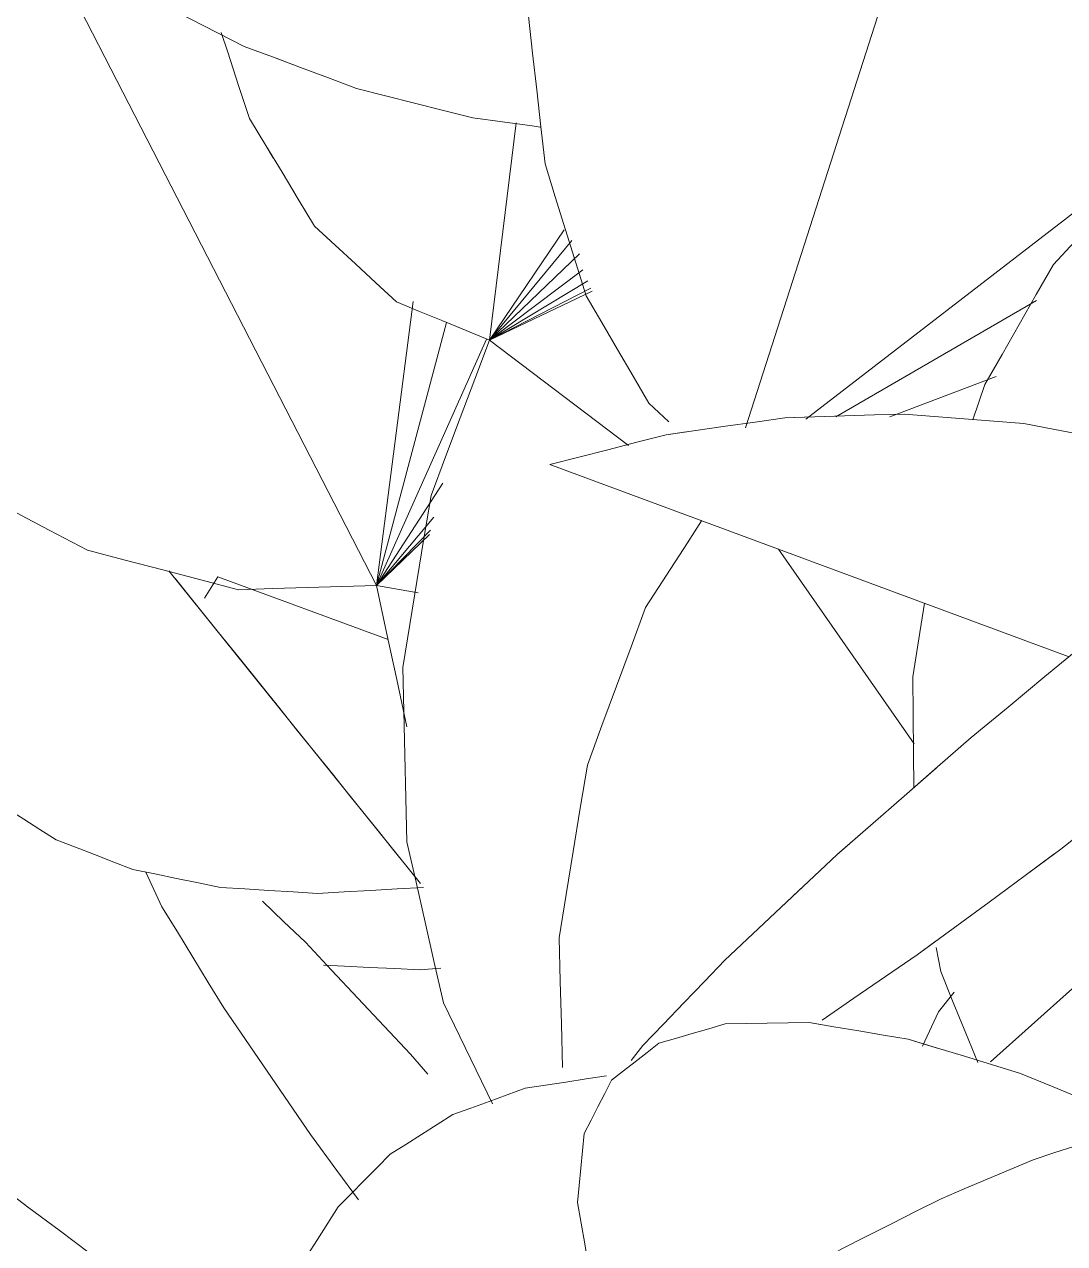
# Model space of a CAD drawing. Header units: metres. Extents: x -18.34 to -13.25, y -25.49 to -16.26.
# Drawn here: x -17.9641 to -17.9312, y -21.32939 to -21.29081 of the extents above; entities that cross this region are included whole.
import ezdxf

# ---------------------------------------------------------------- set-up
doc = ezdxf.new("R2010")
doc.units = ezdxf.units.M
doc.layers.add('Importações nas famílias', color=7, linetype='Continuous', lineweight=5)
doc.layers.add('Vegetação', color=7, linetype='Continuous', lineweight=5)

# ---------------------------------------------------------------- blocks, each defined once
blk = doc.blocks.new('Planta_pergolado_12200 - plantas pergolado_skp_Component_12-V2509-Pavimento 02 - Executivo')
at = {"layer": 'Importações nas famílias', "color": 9}
for p, q in [((0.198984, 0.117965), (0.198125, 0.118184)), ((0.1724, 0.114648), (0.17181, 0.114312))]:
    blk.add_line(p, q, dxfattribs=at)
at = {"layer": 'Importações nas famílias', "color": 9, "flags": 128}
for points in [[(0.192036, 0.119336), (0.191149, 0.119361), (0.190263, 0.119387)], [(0.195547, 0.118843), (0.194669, 0.118966), (0.193791, 0.119089), (0.192913, 0.119213), (0.192036, 0.119336)], [(0.198011, 0.118213), (0.197265, 0.118404), (0.196406, 0.118623), (0.195547, 0.118843)], [(0.200647, 0.117338), (0.199815, 0.117651), (0.198984, 0.117965)]]:
    blk.add_lwpolyline(points, dxfattribs=at)
blk = doc.blocks.new('Planta_pergolado_12200 - plantas pergolado_skp_Component_17-V2511-Pavimento 02 - Executivo')
at = {"layer": 'Importações nas famílias', "color": 9}
for p, q in [((0.185287, 0.127662), (0.185937, 0.127172)), ((0.18976, 0.12046), (0.190001, 0.119386))]:
    blk.add_line(p, q, dxfattribs=at)
at = {"layer": 'Importações nas famílias', "color": 9, "flags": 128}
for points in [[(0.186356, 0.147013), (0.186527, 0.145743), (0.186697, 0.144472), (0.186868, 0.143202)], [(0.186868, 0.143202), (0.186798, 0.141909), (0.186729, 0.140615), (0.18666, 0.139321), (0.186591, 0.138027)], [(0.186591, 0.138027), (0.186288, 0.13682), (0.185985, 0.135614), (0.185682, 0.134407), (0.185379, 0.1332)], [(0.185379, 0.1332), (0.184868, 0.132183), (0.184357, 0.131166)], [(0.185937, 0.127172), (0.186485, 0.126432), (0.187032, 0.125693), (0.18758, 0.124953), (0.188128, 0.124214)], [(0.188128, 0.124214), (0.188536, 0.123275), (0.188944, 0.122337), (0.189352, 0.121398), (0.18976, 0.12046)]]:
    blk.add_lwpolyline(points, dxfattribs=at)
blk = doc.blocks.new('Planta_pergolado_12200 - plantas pergolado_skp_Component_16-V2512-Pavimento 02 - Executivo')
for name in ['Planta_pergolado_12200 - plantas pergolado_skp_Component_17-V2511-Pavimento 02 - Executivo', 'Planta_pergolado_12200 - plantas pergolado_skp_Component_12-V2509-Pavimento 02 - Executivo']:
    blk.add_blockref(name, (0, 0))
blk = doc.blocks.new('Planta_pergolado_12200 - plantas pergolado_skp_Component_12-V2519-Pavimento 02 - Executivo')
at = {"layer": 'Importações nas famílias', "color": 9, "flags": 128}
for points in [[(0.192036, 0.119336), (0.191149, 0.119361), (0.190263, 0.119387), (0.19002, 0.119394)], [(0.195547, 0.118843), (0.194669, 0.118966), (0.193791, 0.119089), (0.192913, 0.119213), (0.192036, 0.119336)], [(0.198984, 0.117965), (0.198125, 0.118184), (0.197265, 0.118404), (0.196406, 0.118623), (0.195547, 0.118843)], [(0.20231, 0.116711), (0.201478, 0.117024), (0.200647, 0.117338), (0.199815, 0.117651), (0.198984, 0.117965)]]:
    blk.add_lwpolyline(points, dxfattribs=at)
blk = doc.blocks.new('Planta_pergolado_12200 - plantas pergolado_skp_Component_17-V2520-Pavimento 02 - Executivo')
at = {"layer": 'Importações nas famílias', "color": 9}
for p, q in [((0.177043, 0.13636), (0.181655, 0.131063)), ((0.177523, 0.100853), (0.183019, 0.127593)), ((0.185287, 0.127662), (0.185937, 0.127172)), ((0.173776, 0.11996), (0.181266, 0.127147)), ((0.174857, 0.122913), (0.180394, 0.126975)), ((0.178806, 0.126812), (0.175808, 0.125276))]:
    blk.add_line(p, q, dxfattribs=at)
at = {"layer": 'Importações nas famílias', "color": 9, "flags": 128}
for points in [[(0.186356, 0.147013), (0.186527, 0.145743), (0.186697, 0.144472), (0.186868, 0.143202)], [(0.186868, 0.143202), (0.186798, 0.141909), (0.186729, 0.140615), (0.18666, 0.139321), (0.186591, 0.138027)], [(0.186591, 0.138027), (0.186288, 0.13682), (0.185985, 0.135614), (0.185682, 0.134407), (0.185379, 0.1332)], [(0.185379, 0.1332), (0.184868, 0.132183), (0.184357, 0.131166), (0.184008, 0.130472)], [(0.185937, 0.127172), (0.186485, 0.126432), (0.187032, 0.125693), (0.18758, 0.124953), (0.188128, 0.124214)], [(0.188128, 0.124214), (0.188536, 0.123275), (0.188944, 0.122337), (0.189352, 0.121398), (0.18976, 0.12046)], [(0.18976, 0.12046), (0.190001, 0.119386), (0.190241, 0.118313), (0.190482, 0.117239), (0.190722, 0.116166)]]:
    blk.add_lwpolyline(points, dxfattribs=at)
blk = doc.blocks.new('Planta_pergolado_12200 - plantas pergolado_skp_Component_16-V2521-Pavimento 02 - Executivo')
for name in ['Planta_pergolado_12200 - plantas pergolado_skp_Component_17-V2520-Pavimento 02 - Executivo', 'Planta_pergolado_12200 - plantas pergolado_skp_Component_12-V2519-Pavimento 02 - Executivo']:
    blk.add_blockref(name, (0, 0))
blk = doc.blocks.new('Planta_pergolado_12200 - plantas pergolado_skp_Component_17-V2523-Pavimento 02 - Executivo')
at = {"layer": 'Importações nas famílias', "color": 9}
blk.add_line((0.189671, 0.146122), (0.190068, 0.14549), dxfattribs=at)
at = {"layer": 'Importações nas famílias', "color": 9, "flags": 128}
for points in [[(0.190068, 0.14549), (0.190465, 0.144332), (0.190861, 0.143175), (0.191257, 0.142017), (0.191654, 0.14086)], [(0.191654, 0.14086), (0.191824, 0.139582), (0.191994, 0.138304), (0.192165, 0.137026), (0.192335, 0.135749)], [(0.192335, 0.135749), (0.192264, 0.13446), (0.192194, 0.133171), (0.192123, 0.131881), (0.192052, 0.130592)], [(0.192052, 0.130592), (0.191747, 0.129402), (0.191442, 0.128212)], [(0.192262, 0.125414), (0.192977, 0.125206), (0.193692, 0.124997)], [(0.193692, 0.124997), (0.194355, 0.124505), (0.195017, 0.124014), (0.19568, 0.123523), (0.196342, 0.123031)], [(0.196342, 0.123031), (0.196906, 0.122291), (0.197471, 0.12155)], [(0.197775, 0.121151), (0.198035, 0.12081), (0.198599, 0.12007)], [(0.198599, 0.12007), (0.199027, 0.119131), (0.199455, 0.118192), (0.199709, 0.117633)]]:
    blk.add_lwpolyline(points, dxfattribs=at)
blk = doc.blocks.new('Planta_pergolado_12200 - plantas pergolado_skp_Component_16-V2524-Pavimento 02 - Executivo')
blk.add_blockref('Planta_pergolado_12200 - plantas pergolado_skp_Component_17-V2523-Pavimento 02 - Executivo', (0, 0))
blk = doc.blocks.new('Planta_pergolado_12200 - plantas pergolado_skp_Component_17-V2526-Pavimento 02 - Executivo')
at = {"layer": 'Importações nas famílias', "color": 9}
for p, q in [((0.186398, 0.128488), (0.190831, 0.125832)), ((0.190831, 0.125832), (0.187962, 0.12406)), ((0.188013, 0.123971), (0.190831, 0.125832)), ((0.188128, 0.12377), (0.190831, 0.125832)), ((0.190831, 0.125832), (0.188303, 0.123462)), ((0.190831, 0.125832), (0.188456, 0.122996)), ((0.188728, 0.122628), (0.190831, 0.125832)), ((0.188984, 0.122341), (0.190831, 0.125832)), ((0.19074, 0.119347), (0.190831, 0.125832))]:
    blk.add_line(p, q, dxfattribs=at)
at = {"layer": 'Importações nas famílias', "color": 9, "flags": 128}
for points in [[(0.188302, 0.148304), (0.18889, 0.147366), (0.189479, 0.146428), (0.190068, 0.14549)], [(0.190068, 0.14549), (0.190465, 0.144332), (0.190861, 0.143175), (0.191257, 0.142017), (0.191654, 0.14086)], [(0.191654, 0.14086), (0.191824, 0.139582), (0.191994, 0.138304), (0.192165, 0.137026), (0.192335, 0.135749)], [(0.192335, 0.135749), (0.192264, 0.13446), (0.192194, 0.133171), (0.192123, 0.131881), (0.192052, 0.130592)], [(0.192052, 0.130592), (0.191747, 0.129402), (0.191442, 0.128212), (0.191136, 0.127022), (0.190831, 0.125832)], [(0.190831, 0.125832), (0.191546, 0.125623), (0.192262, 0.125414), (0.192977, 0.125206), (0.193692, 0.124997)], [(0.193692, 0.124997), (0.194355, 0.124505), (0.195017, 0.124014), (0.19568, 0.123523), (0.196342, 0.123031)], [(0.196342, 0.123031), (0.196906, 0.122291), (0.197471, 0.12155), (0.198035, 0.12081), (0.198599, 0.12007)], [(0.198599, 0.12007), (0.199027, 0.119131), (0.199455, 0.118192), (0.199709, 0.117633)]]:
    blk.add_lwpolyline(points, dxfattribs=at)
blk = doc.blocks.new('Planta_pergolado_12200 - plantas pergolado_skp_Component_16-V2527-Pavimento 02 - Executivo')
blk.add_blockref('Planta_pergolado_12200 - plantas pergolado_skp_Component_17-V2526-Pavimento 02 - Executivo', (0, 0))
blk = doc.blocks.new('Planta_pergolado_12200 - plantas pergolado_skp_Component_12-V15-Pavimento 02 - Executivo')
at = {"layer": 'Importações nas famílias', "color": 9}
for p, q in [((0.194713, 0.07914), (0.194664, 0.079575)), ((0.194664, 0.076098), (0.194713, 0.076533))]:
    blk.add_line(p, q, dxfattribs=at)
at = {"layer": 'Importações nas famílias', "color": 9, "flags": 128}
for points in [[(0.194078, 0.081294), (0.193836, 0.081714), (0.193593, 0.082134), (0.193351, 0.082555), (0.193109, 0.082975)], [(0.194664, 0.079575), (0.194518, 0.080005), (0.194371, 0.080435), (0.194225, 0.080864), (0.194078, 0.081294)], [(0.194078, 0.074379), (0.194225, 0.074809), (0.194371, 0.075238), (0.194518, 0.075668), (0.194664, 0.076098)], [(0.193109, 0.072698), (0.193351, 0.073118), (0.193593, 0.073538), (0.193836, 0.073959), (0.194078, 0.074379)], [(0.192149, 0.071537), (0.192438, 0.071886), (0.192773, 0.072292), (0.193109, 0.072698)]]:
    blk.add_lwpolyline(points, dxfattribs=at)
blk = doc.blocks.new('Planta_pergolado_12200 - plantas pergolado_skp_Component_12-V2530-Pavimento 02 - Executivo')
at = {"layer": 'Importações nas famílias', "color": 9}
blk.add_line((0.188904, 0.089347), (0.189317, 0.089065), dxfattribs=at)
at = {"layer": 'Importações nas famílias', "color": 9, "flags": 128}
blk.add_lwpolyline([(0.189317, 0.089065), (0.189761, 0.088671), (0.190204, 0.088276), (0.190647, 0.087881), (0.19102, 0.087549)], dxfattribs=at)
blk = doc.blocks.new('Planta_pergolado_12200 - plantas pergolado_skp_Component_17-V2531-Pavimento 02 - Executivo')
at = {"layer": 'Importações nas famílias', "color": 9}
for p, q in [((0.190735, 0.090477), (0.190709, 0.091103)), ((0.193764, 0.090477), (0.193695, 0.089573)), ((0.193124, 0.08409), (0.193019, 0.083654))]:
    blk.add_line(p, q, dxfattribs=at)
at = {"layer": 'Importações nas famílias', "color": 9, "flags": 128}
for points in [[(0.193844, 0.092388), (0.193808, 0.091529), (0.193764, 0.090477)], [(0.190943, 0.087766), (0.190874, 0.08867), (0.190804, 0.089573), (0.190735, 0.090477)], [(0.193625, 0.08867), (0.193556, 0.087766), (0.193486, 0.086863)], [(0.193486, 0.086863), (0.193396, 0.08617), (0.193305, 0.085477), (0.193215, 0.084783), (0.193124, 0.08409)]]:
    blk.add_lwpolyline(points, dxfattribs=at)
blk = doc.blocks.new('Planta_pergolado_12200 - plantas pergolado_skp_Component_16-V2532-Pavimento 02 - Executivo')
for name in ['Planta_pergolado_12200 - plantas pergolado_skp_Component_17-V2531-Pavimento 02 - Executivo', 'Planta_pergolado_12200 - plantas pergolado_skp_Component_12-V2530-Pavimento 02 - Executivo', 'Planta_pergolado_12200 - plantas pergolado_skp_Component_12-V15-Pavimento 02 - Executivo']:
    blk.add_blockref(name, (0, 0))
blk = doc.blocks.new('Planta_pergolado_12200 - plantas pergolado_skp_Component_17-V94-Pavimento 02 - Executivo')
at = {"layer": 'Importações nas famílias', "color": 9}
for p, q in [((0.18377, 0.082106), (0.184429, 0.08135)), ((0.184429, 0.08135), (0.178759, 0.078445)), ((0.179249, 0.07755), (0.184429, 0.08135)), ((0.179554, 0.076672), (0.184429, 0.08135)), ((0.180671, 0.06307), (0.184429, 0.08135)), ((0.184429, 0.08135), (0.181693, 0.080454)), ((0.18236, 0.080945), (0.184429, 0.08135)), ((0.182618, 0.081135), (0.184429, 0.08135)), ((0.184429, 0.08135), (0.182699, 0.081194))]:
    blk.add_line(p, q, dxfattribs=at)
at = {"layer": 'Importações nas famílias', "color": 9, "flags": 128}
for points in [[(0.185961, 0.0844), (0.18545, 0.083383), (0.18494, 0.082366), (0.184429, 0.08135)], [(0.184429, 0.08135), (0.185079, 0.080859), (0.185729, 0.080369), (0.186379, 0.079879), (0.18703, 0.079389)], [(0.18703, 0.079389), (0.187578, 0.078649), (0.188125, 0.07791), (0.188673, 0.07717), (0.189221, 0.07643)], [(0.189221, 0.07643), (0.189629, 0.075492), (0.190037, 0.074554), (0.190445, 0.073615), (0.190853, 0.072677)]]:
    blk.add_lwpolyline(points, dxfattribs=at)
blk = doc.blocks.new('Planta_pergolado_12200 - plantas pergolado_skp_Component_16-V2536-Pavimento 02 - Executivo')
blk.add_blockref('Planta_pergolado_12200 - plantas pergolado_skp_Component_17-V94-Pavimento 02 - Executivo', (0, 0))
blk = doc.blocks.new('Planta_pergolado_12200 - plantas pergolado_skp_Component_12-V96-Pavimento 02 - Executivo')
at = {"layer": 'Importações nas famílias', "color": 9}
for p, q in [((0.188028, 0.07801), (0.188028, 0.087484)), ((0.188028, 0.087376), (0.188028, 0.086975)), ((0.188028, 0.079115), (0.188028, 0.078258))]:
    blk.add_line(p, q, dxfattribs=at)
at = {"layer": 'Importações nas famílias', "color": 9, "flags": 128}
for points in [[(0.190066, 0.086147), (0.189557, 0.086511), (0.189047, 0.086875), (0.188537, 0.087239), (0.188028, 0.087603)], [(0.188028, 0.086975), (0.188028, 0.086438), (0.188028, 0.085902), (0.188028, 0.085365), (0.188028, 0.084828)], [(0.191766, 0.084599), (0.191341, 0.084986), (0.190916, 0.085373), (0.190491, 0.08576), (0.190066, 0.086147)], [(0.188028, 0.084828), (0.188028, 0.084168), (0.188028, 0.083508), (0.188028, 0.082848), (0.188028, 0.082188)], [(0.193109, 0.082975), (0.192773, 0.083381), (0.192438, 0.083787), (0.192102, 0.084193), (0.191766, 0.084599)], [(0.194078, 0.081294), (0.193836, 0.081714), (0.193593, 0.082134), (0.193351, 0.082555), (0.193109, 0.082975)], [(0.188028, 0.082188), (0.188028, 0.08142), (0.188028, 0.080652), (0.188028, 0.079884), (0.188028, 0.079115)], [(0.194664, 0.079575), (0.194518, 0.080005), (0.194371, 0.080435), (0.194225, 0.080864), (0.194078, 0.081294)], [(0.19486, 0.077836), (0.194811, 0.078271), (0.194762, 0.078706), (0.194713, 0.07914), (0.194664, 0.079575)], [(0.194664, 0.076098), (0.194713, 0.076533), (0.194762, 0.076967), (0.194811, 0.077402), (0.19486, 0.077836)], [(0.194078, 0.074379), (0.194225, 0.074809), (0.194371, 0.075238), (0.194518, 0.075668), (0.194664, 0.076098)], [(0.193109, 0.072698), (0.193351, 0.073118), (0.193593, 0.073538), (0.193836, 0.073959), (0.194078, 0.074379)], [(0.192149, 0.071537), (0.192438, 0.071886), (0.192773, 0.072292), (0.193109, 0.072698)]]:
    blk.add_lwpolyline(points, dxfattribs=at)
blk = doc.blocks.new('Planta_pergolado_12200 - plantas pergolado_skp_Component_12-V2537-Pavimento 02 - Executivo')
at = {"layer": 'Importações nas famílias', "color": 9}
for p, q in [((0.188904, 0.089347), (0.189317, 0.089065)), ((0.187216, 0.078849), (0.185016, 0.082519)), ((0.18778, 0.079038), (0.187216, 0.078849))]:
    blk.add_line(p, q, dxfattribs=at)
at = {"layer": 'Importações nas famílias', "color": 9, "flags": 128}
blk.add_lwpolyline([(0.189317, 0.089065), (0.189761, 0.088671), (0.190204, 0.088276), (0.190647, 0.087881), (0.19102, 0.087549)], dxfattribs=at)
blk = doc.blocks.new('Planta_pergolado_12200 - plantas pergolado_skp_Component_17-V99-Pavimento 02 - Executivo')
at = {"layer": 'Importações nas famílias', "color": 9}
blk.add_line((0.190735, 0.090477), (0.190709, 0.091103), dxfattribs=at)
at = {"layer": 'Importações nas famílias', "color": 9, "flags": 128}
for points in [[(0.193844, 0.092388), (0.193808, 0.091529), (0.193764, 0.090477)], [(0.191013, 0.086863), (0.190943, 0.087766), (0.190874, 0.08867), (0.190804, 0.089573), (0.190735, 0.090477)], [(0.193764, 0.090477), (0.193695, 0.089573), (0.193625, 0.08867), (0.193556, 0.087766), (0.193486, 0.086863)], [(0.191194, 0.085477), (0.191103, 0.08617), (0.191013, 0.086863)], [(0.193486, 0.086863), (0.193396, 0.08617), (0.193305, 0.085477), (0.193215, 0.084783), (0.193124, 0.08409)], [(0.193124, 0.08409), (0.193019, 0.083654), (0.192913, 0.083219)]]:
    blk.add_lwpolyline(points, dxfattribs=at)
blk = doc.blocks.new('Planta_pergolado_12200 - plantas pergolado_skp_Component_16-V2538-Pavimento 02 - Executivo')
for name in ['Planta_pergolado_12200 - plantas pergolado_skp_Component_17-V99-Pavimento 02 - Executivo', 'Planta_pergolado_12200 - plantas pergolado_skp_Component_12-V2537-Pavimento 02 - Executivo', 'Planta_pergolado_12200 - plantas pergolado_skp_Component_12-V96-Pavimento 02 - Executivo']:
    blk.add_blockref(name, (0, 0))
blk = doc.blocks.new('Planta_pergolado_12200 - plantas pergolado_skp_-V2541-Pavimento 02 - Executivo')
for name in ['Planta_pergolado_12200 - plantas pergolado_skp_Component_16-V2538-Pavimento 02 - Executivo', 'Planta_pergolado_12200 - plantas pergolado_skp_Component_16-V2532-Pavimento 02 - Executivo', 'Planta_pergolado_12200 - plantas pergolado_skp_Component_16-V2536-Pavimento 02 - Executivo']:
    blk.add_blockref(name, (0, 0))
blk = doc.blocks.new('Planta_pergolado_12200 - plantas pergolado_skp_-V2542-Pavimento 02 - Executivo')
at = {"xscale": 1.254472261797389, "yscale": 1.254472261797389, "zscale": 1.254472261797389, "rotation": 44.99999999999149}
blk.add_blockref('Planta_pergolado_12200 - plantas pergolado_skp_-V2541-Pavimento 02 - Executivo', (0.101937, -0.102346), dxfattribs=at)
for name in ['Planta_pergolado_12200 - plantas pergolado_skp_Component_16-V2527-Pavimento 02 - Executivo', 'Planta_pergolado_12200 - plantas pergolado_skp_Component_16-V2512-Pavimento 02 - Executivo', 'Planta_pergolado_12200 - plantas pergolado_skp_Component_16-V2521-Pavimento 02 - Executivo', 'Planta_pergolado_12200 - plantas pergolado_skp_Component_16-V2524-Pavimento 02 - Executivo']:
    blk.add_blockref(name, (0, 0))
blk = doc.blocks.new('Planta_pergolado_12200 - plantas pergolado_skp_-V2576-Pavimento 02 - Executivo')
at = {"rotation": 89.9999999999999}
blk.add_blockref('Planta_pergolado_12200 - plantas pergolado_skp_-V2542-Pavimento 02 - Executivo', (0.274037, 0.01573), dxfattribs=at)
blk = doc.blocks.new('Planta_pergolado_12200 - plantas pergolado_skp_Component_12-V2710-Pavimento 02 - Executivo')
at = {"layer": 'Importações nas famílias', "color": 9}
blk.add_line((0.203254, 0.160362), (0.187382, 0.156372), dxfattribs=at)
at = {"layer": 'Importações nas famílias', "color": 9, "flags": 128}
for points in [[(0.189435, 0.163089), (0.18855, 0.163017), (0.187665, 0.162944), (0.18678, 0.162872), (0.185895, 0.1628)], [(0.19298, 0.162987), (0.192094, 0.163012), (0.191208, 0.163038), (0.190321, 0.163064), (0.189435, 0.163089)], [(0.196491, 0.162494), (0.195613, 0.162617), (0.194736, 0.16274), (0.193858, 0.162863), (0.19298, 0.162987)], [(0.199928, 0.161615), (0.199069, 0.161835), (0.19821, 0.162055), (0.19735, 0.162274), (0.196491, 0.162494)], [(0.203254, 0.160362), (0.202423, 0.160675), (0.201591, 0.160989), (0.20076, 0.161302), (0.199928, 0.161615)]]:
    blk.add_lwpolyline(points, dxfattribs=at)
blk = doc.blocks.new('Planta_pergolado_12200 - plantas pergolado_skp_Component_17-V2712-Pavimento 02 - Executivo')
at = {"layer": 'Importações nas famílias', "color": 9}
for p, q in [((0.190705, 0.164111), (0.190945, 0.163037)), ((0.190336, 0.14738), (0.190127, 0.146686))]:
    blk.add_line(p, q, dxfattribs=at)
at = {"layer": 'Importações nas famílias', "color": 9, "flags": 128}
for points in [[(0.186881, 0.170823), (0.187429, 0.170083), (0.187977, 0.169343), (0.188525, 0.168604), (0.189073, 0.167864)], [(0.189073, 0.167864), (0.189481, 0.166926), (0.189889, 0.165987), (0.190297, 0.165049), (0.190705, 0.164111)], [(0.191783, 0.157478), (0.191836, 0.156411), (0.191893, 0.155276)], [(0.191893, 0.155276), (0.191762, 0.154156), (0.19163, 0.153037), (0.191509, 0.152007)], [(0.190127, 0.146686), (0.189659, 0.14582), (0.189191, 0.144954), (0.188745, 0.144128)]]:
    blk.add_lwpolyline(points, dxfattribs=at)
blk = doc.blocks.new('Planta_pergolado_12200 - plantas pergolado_skp_Component_16-V2713-Pavimento 02 - Executivo')
for name in ['Planta_pergolado_12200 - plantas pergolado_skp_Component_17-V2712-Pavimento 02 - Executivo', 'Planta_pergolado_12200 - plantas pergolado_skp_Component_12-V2710-Pavimento 02 - Executivo']:
    blk.add_blockref(name, (0, 0))
blk = doc.blocks.new('Planta_pergolado_12200 - plantas pergolado_skp_Component_12-V2724-Pavimento 02 - Executivo')
at = {"layer": 'Importações nas famílias', "color": 9}
for p, q in [((0.196491, 0.162494), (0.195918, 0.162574)), ((0.173344, 0.158299), (0.172754, 0.157963))]:
    blk.add_line(p, q, dxfattribs=at)
at = {"layer": 'Importações nas famílias', "color": 9, "flags": 128}
for points in [[(0.19298, 0.162987), (0.192094, 0.163012), (0.191208, 0.163038)], [(0.195613, 0.162617), (0.194736, 0.16274), (0.193858, 0.162863), (0.19298, 0.162987)], [(0.199928, 0.161615), (0.199069, 0.161835), (0.19821, 0.162055), (0.19735, 0.162274), (0.196491, 0.162494)], [(0.201591, 0.160989), (0.20076, 0.161302), (0.199928, 0.161615)]]:
    blk.add_lwpolyline(points, dxfattribs=at)
blk = doc.blocks.new('Planta_pergolado_12200 - plantas pergolado_skp_Component_17-V2725-Pavimento 02 - Executivo')
at = {"layer": 'Importações nas famílias', "color": 9}
for p, q in [((0.190705, 0.164111), (0.190945, 0.163037)), ((0.190336, 0.14738), (0.190127, 0.146686)), ((0.190127, 0.146686), (0.189659, 0.14582))]:
    blk.add_line(p, q, dxfattribs=at)
at = {"layer": 'Importações nas famílias', "color": 9, "flags": 128}
for points in [[(0.186881, 0.170823), (0.187429, 0.170083), (0.187977, 0.169343), (0.188525, 0.168604), (0.189073, 0.167864)], [(0.189073, 0.167864), (0.189481, 0.166926), (0.189889, 0.165987), (0.190297, 0.165049), (0.190705, 0.164111)], [(0.191783, 0.157478), (0.191836, 0.156411), (0.191893, 0.155276)], [(0.191893, 0.155276), (0.191762, 0.154156), (0.19163, 0.153037), (0.191509, 0.152007)]]:
    blk.add_lwpolyline(points, dxfattribs=at)
blk = doc.blocks.new('Planta_pergolado_12200 - plantas pergolado_skp_Component_16-V2726-Pavimento 02 - Executivo')
for name in ['Planta_pergolado_12200 - plantas pergolado_skp_Component_17-V2725-Pavimento 02 - Executivo', 'Planta_pergolado_12200 - plantas pergolado_skp_Component_12-V2724-Pavimento 02 - Executivo']:
    blk.add_blockref(name, (0, 0))
blk = doc.blocks.new('Planta_pergolado_12200 - plantas pergolado_skp_Component_17-V2734-Pavimento 02 - Executivo')
at = {"layer": 'Importações nas famílias', "color": 9}
for p, q in [((0.189671, 0.146122), (0.190068, 0.14549)), ((0.190068, 0.14549), (0.19043, 0.144432))]:
    blk.add_line(p, q, dxfattribs=at)
blk = doc.blocks.new('Planta_pergolado_12200 - plantas pergolado_skp_Component_16-V2735-Pavimento 02 - Executivo')
blk.add_blockref('Planta_pergolado_12200 - plantas pergolado_skp_Component_17-V2734-Pavimento 02 - Executivo', (0, 0))
blk = doc.blocks.new('Planta_pergolado_12200 - plantas pergolado_skp_Component_12-V2742-Pavimento 02 - Executivo')
at = {"layer": 'Importações nas famílias', "color": 9}
for p, q in [((0.188028, 0.071395), (0.188028, 0.079122)), ((0.189557, 0.069162), (0.190066, 0.069526))]:
    blk.add_line(p, q, dxfattribs=at)
at = {"layer": 'Importações nas famílias', "color": 9, "flags": 128}
for points in [[(0.194078, 0.081294), (0.193836, 0.081714), (0.193593, 0.082134), (0.193351, 0.082555), (0.193109, 0.082975)], [(0.194664, 0.079575), (0.194518, 0.080005), (0.194371, 0.080435), (0.194225, 0.080864), (0.194078, 0.081294)], [(0.19486, 0.077836), (0.194811, 0.078271), (0.194762, 0.078706), (0.194713, 0.07914), (0.194664, 0.079575)], [(0.194664, 0.076098), (0.194713, 0.076533), (0.194762, 0.076967), (0.194811, 0.077402), (0.19486, 0.077836)], [(0.194078, 0.074379), (0.194225, 0.074809), (0.194371, 0.075238), (0.194518, 0.075668), (0.194664, 0.076098)], [(0.193109, 0.072698), (0.193351, 0.073118), (0.193593, 0.073538), (0.193836, 0.073959), (0.194078, 0.074379)], [(0.191766, 0.071074), (0.192102, 0.07148), (0.192438, 0.071886), (0.192773, 0.072292), (0.193109, 0.072698)], [(0.190066, 0.069526), (0.190491, 0.069913), (0.190916, 0.0703), (0.191341, 0.070687), (0.191766, 0.071074)]]:
    blk.add_lwpolyline(points, dxfattribs=at)
blk = doc.blocks.new('Planta_pergolado_12200 - plantas pergolado_skp_Component_12-V270-Pavimento 02 - Executivo')
at = {"layer": 'Importações nas famílias', "color": 9}
blk.add_line((0.187216, 0.078849), (0.177637, 0.094829), dxfattribs=at)
at = {"layer": 'Importações nas famílias', "color": 9, "flags": 128}
for points in [[(0.179811, 0.095809), (0.179542, 0.095735), (0.179272, 0.095661), (0.179003, 0.095587), (0.178733, 0.095513)], [(0.180859, 0.095715), (0.180597, 0.095739), (0.180335, 0.095762), (0.180073, 0.095786), (0.179811, 0.095809)], [(0.181864, 0.095232), (0.181613, 0.095353), (0.181362, 0.095474), (0.18111, 0.095594), (0.180859, 0.095715)], [(0.178733, 0.095513), (0.178459, 0.095342), (0.178185, 0.095171), (0.177911, 0.095), (0.177637, 0.094829)], [(0.182817, 0.094364), (0.182579, 0.094581), (0.182341, 0.094798), (0.182103, 0.095015), (0.181864, 0.095232)], [(0.183707, 0.093122), (0.183484, 0.093433), (0.183262, 0.093743), (0.18304, 0.094054), (0.182817, 0.094364)], [(0.184522, 0.09152), (0.184318, 0.091921), (0.184114, 0.092321), (0.18391, 0.092722), (0.183707, 0.093122)], [(0.184272, 0.092129), (0.18496, 0.091753), (0.185649, 0.091377), (0.186338, 0.091001), (0.187027, 0.090625)], [(0.185256, 0.089575), (0.185072, 0.090061), (0.184889, 0.090547), (0.184706, 0.091034), (0.184522, 0.09152)], [(0.187027, 0.090625), (0.187599, 0.090235), (0.188172, 0.089845), (0.188745, 0.089455), (0.189317, 0.089065)], [(0.185898, 0.087308), (0.185738, 0.087875), (0.185577, 0.088441), (0.185416, 0.089008), (0.185256, 0.089575)], [(0.189317, 0.089065), (0.189761, 0.088671), (0.190204, 0.088276), (0.190647, 0.087881), (0.19109, 0.087487)], [(0.186443, 0.084745), (0.186307, 0.085386), (0.186171, 0.086027), (0.186035, 0.086667), (0.185898, 0.087308)], [(0.19109, 0.087487), (0.191394, 0.087096), (0.191697, 0.086706), (0.192, 0.086316), (0.192304, 0.085926)], [(0.192304, 0.085926), (0.19246, 0.085549), (0.192616, 0.085172), (0.192773, 0.084796), (0.192929, 0.084419)], [(0.186884, 0.081915), (0.186774, 0.082623), (0.186664, 0.08333), (0.186553, 0.084038), (0.186443, 0.084745)], [(0.192929, 0.084419), (0.192935, 0.084065), (0.19294, 0.08371), (0.192946, 0.083356), (0.192952, 0.083002)], [(0.192952, 0.083002), (0.192807, 0.082678), (0.192662, 0.082355), (0.192517, 0.082031), (0.192372, 0.081708)], [(0.187216, 0.078849), (0.187133, 0.079615), (0.18705, 0.080382), (0.186967, 0.081149), (0.186884, 0.081915)], [(0.192372, 0.081708), (0.192079, 0.081423), (0.191787, 0.081138), (0.191494, 0.080852), (0.191202, 0.080567)], [(0.191202, 0.080567), (0.190769, 0.080327), (0.190336, 0.080087), (0.189903, 0.079847), (0.18947, 0.079607)], [(0.18947, 0.079607), (0.188907, 0.079417), (0.188343, 0.079228), (0.18778, 0.079038), (0.187216, 0.078849)]]:
    blk.add_lwpolyline(points, dxfattribs=at)
blk = doc.blocks.new('Planta_pergolado_12200 - plantas pergolado_skp_Component_17-V2744-Pavimento 02 - Executivo')
at = {"layer": 'Importações nas famílias', "color": 9}
blk.add_line((0.193124, 0.08409), (0.193019, 0.083654), dxfattribs=at)
at = {"layer": 'Importações nas famílias', "color": 9, "flags": 128}
for points in [[(0.19056, 0.094685), (0.190545, 0.095814), (0.19053, 0.096943), (0.190515, 0.098072), (0.1905, 0.099201)], [(0.193999, 0.099201), (0.193984, 0.098072), (0.193969, 0.096943), (0.193954, 0.095814), (0.193939, 0.094685)], [(0.190735, 0.090477), (0.190691, 0.091529), (0.190647, 0.092581), (0.190604, 0.093633), (0.19056, 0.094685)], [(0.193939, 0.094685), (0.193895, 0.093633), (0.193852, 0.092581), (0.193808, 0.091529), (0.193764, 0.090477)], [(0.190943, 0.087766), (0.190874, 0.08867), (0.190804, 0.089573), (0.190735, 0.090477)], [(0.193764, 0.090477), (0.193695, 0.089573), (0.193625, 0.08867), (0.193556, 0.087766), (0.193486, 0.086863)], [(0.193486, 0.086863), (0.193396, 0.08617), (0.193305, 0.085477), (0.193215, 0.084783), (0.193124, 0.08409)]]:
    blk.add_lwpolyline(points, dxfattribs=at)
blk = doc.blocks.new('Planta_pergolado_12200 - plantas pergolado_skp_Component_16-V2745-Pavimento 02 - Executivo')
for name in ['Planta_pergolado_12200 - plantas pergolado_skp_Component_17-V2744-Pavimento 02 - Executivo', 'Planta_pergolado_12200 - plantas pergolado_skp_Component_12-V270-Pavimento 02 - Executivo', 'Planta_pergolado_12200 - plantas pergolado_skp_Component_12-V2742-Pavimento 02 - Executivo']:
    blk.add_blockref(name, (0, 0))
blk = doc.blocks.new('Planta_pergolado_12200 - plantas pergolado_skp_Component_12-V2750-Pavimento 02 - Executivo')
at = {"layer": 'Importações nas famílias', "color": 9, "flags": 128}
blk.add_lwpolyline([(0.200077, 0.070182), (0.199218, 0.070401), (0.198358, 0.070621), (0.197499, 0.07084), (0.196639, 0.07106)], dxfattribs=at)
blk = doc.blocks.new('Planta_pergolado_12200 - plantas pergolado_skp_Component_17-V2752-Pavimento 02 - Executivo')
at = {"layer": 'Importações nas famílias', "color": 9, "flags": 128}
blk.add_lwpolyline([(0.18796, 0.095419), (0.187891, 0.094126), (0.187822, 0.092832), (0.187753, 0.091538), (0.187684, 0.090244)], dxfattribs=at)
blk = doc.blocks.new('Planta_pergolado_12200 - plantas pergolado_skp_Component_16-V2753-Pavimento 02 - Executivo')
for name in ['Planta_pergolado_12200 - plantas pergolado_skp_Component_17-V2752-Pavimento 02 - Executivo', 'Planta_pergolado_12200 - plantas pergolado_skp_Component_12-V2750-Pavimento 02 - Executivo']:
    blk.add_blockref(name, (0, 0))
blk = doc.blocks.new('Planta_pergolado_12200 - plantas pergolado_skp_Component_12-V2754-Pavimento 02 - Executivo')
at = {"layer": 'Importações nas famílias', "color": 9}
for p, q in [((0.194713, 0.07914), (0.194664, 0.079575)), ((0.194664, 0.076098), (0.194713, 0.076533)), ((0.193109, 0.072698), (0.193351, 0.073118)), ((0.189557, 0.069162), (0.190066, 0.069526))]:
    blk.add_line(p, q, dxfattribs=at)
at = {"layer": 'Importações nas famílias', "color": 9, "flags": 128}
for points in [[(0.194078, 0.081294), (0.193836, 0.081714), (0.193593, 0.082134), (0.193351, 0.082555), (0.193109, 0.082975)], [(0.194664, 0.079575), (0.194518, 0.080005), (0.194371, 0.080435), (0.194225, 0.080864), (0.194078, 0.081294)], [(0.194078, 0.074379), (0.194225, 0.074809), (0.194371, 0.075238), (0.194518, 0.075668), (0.194664, 0.076098)], [(0.193593, 0.073538), (0.193836, 0.073959), (0.194078, 0.074379)], [(0.191766, 0.071074), (0.192102, 0.07148), (0.192438, 0.071886), (0.192773, 0.072292), (0.193109, 0.072698)], [(0.190066, 0.069526), (0.190491, 0.069913), (0.190916, 0.0703), (0.191341, 0.070687), (0.191766, 0.071074)]]:
    blk.add_lwpolyline(points, dxfattribs=at)
blk = doc.blocks.new('Planta_pergolado_12200 - plantas pergolado_skp_Component_12-V2758-Pavimento 02 - Executivo')
at = {"layer": 'Importações nas famílias', "color": 9}
for p, q in [((0.181864, 0.095232), (0.181613, 0.095353)), ((0.18304, 0.094054), (0.182817, 0.094364)), ((0.186338, 0.091001), (0.187027, 0.090625)), ((0.188748, 0.089453), (0.189317, 0.089065))]:
    blk.add_line(p, q, dxfattribs=at)
at = {"layer": 'Importações nas famílias', "color": 9, "flags": 128}
for points in [[(0.182817, 0.094364), (0.182579, 0.094581), (0.182341, 0.094798), (0.182103, 0.095015), (0.181864, 0.095232)], [(0.184114, 0.092321), (0.18391, 0.092722), (0.183707, 0.093122)], [(0.184272, 0.092129), (0.18496, 0.091753), (0.185649, 0.091377)], [(0.187027, 0.090625), (0.187599, 0.090235), (0.188172, 0.089845), (0.188745, 0.089455)], [(0.189317, 0.089065), (0.189761, 0.088671), (0.190204, 0.088276), (0.190647, 0.087881), (0.19102, 0.087549)]]:
    blk.add_lwpolyline(points, dxfattribs=at)
blk = doc.blocks.new('Planta_pergolado_12200 - plantas pergolado_skp_Component_17-V2760-Pavimento 02 - Executivo')
at = {"layer": 'Importações nas famílias', "color": 9}
for p, q in [((0.193939, 0.094685), (0.193895, 0.093633)), ((0.190735, 0.090477), (0.190712, 0.091032)), ((0.193764, 0.090477), (0.193695, 0.089573)), ((0.193124, 0.08409), (0.193019, 0.083654))]:
    blk.add_line(p, q, dxfattribs=at)
at = {"layer": 'Importações nas famílias', "color": 9, "flags": 128}
for points in [[(0.193969, 0.096943), (0.193954, 0.095814), (0.193939, 0.094685)], [(0.190691, 0.091529), (0.190647, 0.092581), (0.190604, 0.093633), (0.190569, 0.094477)], [(0.193894, 0.093591), (0.193852, 0.092581), (0.193808, 0.091529), (0.193765, 0.090501)], [(0.190943, 0.087766), (0.190874, 0.08867), (0.190804, 0.089573), (0.190735, 0.090477)], [(0.193683, 0.089424), (0.193625, 0.08867), (0.193556, 0.087766), (0.193486, 0.086863)], [(0.193486, 0.086863), (0.193396, 0.08617), (0.193305, 0.085477), (0.193215, 0.084783), (0.193124, 0.08409)]]:
    blk.add_lwpolyline(points, dxfattribs=at)
blk = doc.blocks.new('Planta_pergolado_12200 - plantas pergolado_skp_Component_16-V2761-Pavimento 02 - Executivo')
for name in ['Planta_pergolado_12200 - plantas pergolado_skp_Component_17-V2760-Pavimento 02 - Executivo', 'Planta_pergolado_12200 - plantas pergolado_skp_Component_12-V2758-Pavimento 02 - Executivo', 'Planta_pergolado_12200 - plantas pergolado_skp_Component_12-V2754-Pavimento 02 - Executivo']:
    blk.add_blockref(name, (0, 0))
blk = doc.blocks.new('Planta_pergolado_12200 - plantas pergolado_skp_-V2762-Pavimento 02 - Executivo')
for name in ['Planta_pergolado_12200 - plantas pergolado_skp_Component_16-V2745-Pavimento 02 - Executivo', 'Planta_pergolado_12200 - plantas pergolado_skp_Component_16-V2761-Pavimento 02 - Executivo', 'Planta_pergolado_12200 - plantas pergolado_skp_Component_16-V2753-Pavimento 02 - Executivo']:
    blk.add_blockref(name, (0, 0))
blk = doc.blocks.new('Planta_pergolado_12200 - plantas pergolado_skp_-V2763-Pavimento 02 - Executivo')
at = {"xscale": 1.254472261797389, "yscale": 1.254472261797389, "zscale": 1.254472261797389, "rotation": 44.99999999999149}
blk.add_blockref('Planta_pergolado_12200 - plantas pergolado_skp_-V2762-Pavimento 02 - Executivo', (0.101937, -0.102346), dxfattribs=at)
for name in ['Planta_pergolado_12200 - plantas pergolado_skp_Component_16-V2713-Pavimento 02 - Executivo', 'Planta_pergolado_12200 - plantas pergolado_skp_Component_16-V2726-Pavimento 02 - Executivo', 'Planta_pergolado_12200 - plantas pergolado_skp_Component_16-V2735-Pavimento 02 - Executivo']:
    blk.add_blockref(name, (0, 0))
blk = doc.blocks.new('Planta_pergolado_12200 - plantas pergolado_skp_Component_12-V1826-Pavimento 02 - Executivo')
at = {"layer": 'Importações nas famílias', "color": 9}
blk.add_line((0.199928, 0.161615), (0.199343, 0.161765), dxfattribs=at)
at = {"layer": 'Importações nas famílias', "color": 9, "flags": 128}
blk.add_lwpolyline([(0.201591, 0.160989), (0.20076, 0.161302), (0.199928, 0.161615)], dxfattribs=at)
blk = doc.blocks.new('Planta_pergolado_12200 - plantas pergolado_skp_Component_16-V2825-Pavimento 02 - Executivo')
blk.add_blockref('Planta_pergolado_12200 - plantas pergolado_skp_Component_12-V1826-Pavimento 02 - Executivo', (0, 0))
blk = doc.blocks.new('Planta_pergolado_12200 - plantas pergolado_skp_Component_12-V2833-Pavimento 02 - Executivo')
at = {"layer": 'Importações nas famílias', "color": 9}
for p, q in [((0.194713, 0.07914), (0.194664, 0.079575)), ((0.194664, 0.076098), (0.194713, 0.076533)), ((0.193109, 0.072698), (0.193351, 0.073118))]:
    blk.add_line(p, q, dxfattribs=at)
at = {"layer": 'Importações nas famílias', "color": 9, "flags": 128}
for points in [[(0.194078, 0.081294), (0.193836, 0.081714), (0.193593, 0.082134), (0.193351, 0.082555), (0.193109, 0.082975)], [(0.194664, 0.079575), (0.194518, 0.080005), (0.194371, 0.080435), (0.194225, 0.080864), (0.194078, 0.081294)], [(0.194078, 0.074379), (0.194225, 0.074809), (0.194371, 0.075238), (0.194518, 0.075668), (0.194664, 0.076098)], [(0.193593, 0.073538), (0.193836, 0.073959), (0.194078, 0.074379)], [(0.192149, 0.071537), (0.192438, 0.071886), (0.192773, 0.072292), (0.193109, 0.072698)]]:
    blk.add_lwpolyline(points, dxfattribs=at)
blk = doc.blocks.new('Planta_pergolado_12200 - plantas pergolado_skp_Component_12-V2835-Pavimento 02 - Executivo')
at = {"layer": 'Importações nas famílias', "color": 9}
blk.add_line((0.188748, 0.089453), (0.189317, 0.089065), dxfattribs=at)
at = {"layer": 'Importações nas famílias', "color": 9, "flags": 128}
blk.add_lwpolyline([(0.189317, 0.089065), (0.189761, 0.088671), (0.190204, 0.088276), (0.190647, 0.087881), (0.19102, 0.087549)], dxfattribs=at)
blk = doc.blocks.new('Planta_pergolado_12200 - plantas pergolado_skp_Component_17-V2836-Pavimento 02 - Executivo')
at = {"layer": 'Importações nas famílias', "color": 9}
for p, q in [((0.190735, 0.090477), (0.190712, 0.091032)), ((0.193764, 0.090477), (0.193695, 0.089573)), ((0.193124, 0.08409), (0.193019, 0.083654))]:
    blk.add_line(p, q, dxfattribs=at)
at = {"layer": 'Importações nas famílias', "color": 9, "flags": 128}
for points in [[(0.193852, 0.092581), (0.193808, 0.091529), (0.193765, 0.090501)], [(0.190943, 0.087766), (0.190874, 0.08867), (0.190804, 0.089573), (0.190735, 0.090477)], [(0.193683, 0.089424), (0.193625, 0.08867), (0.193556, 0.087766), (0.193486, 0.086863)], [(0.193486, 0.086863), (0.193396, 0.08617), (0.193305, 0.085477), (0.193215, 0.084783), (0.193124, 0.08409)]]:
    blk.add_lwpolyline(points, dxfattribs=at)
blk = doc.blocks.new('Planta_pergolado_12200 - plantas pergolado_skp_Component_16-V2837-Pavimento 02 - Executivo')
for name in ['Planta_pergolado_12200 - plantas pergolado_skp_Component_17-V2836-Pavimento 02 - Executivo', 'Planta_pergolado_12200 - plantas pergolado_skp_Component_12-V2835-Pavimento 02 - Executivo', 'Planta_pergolado_12200 - plantas pergolado_skp_Component_12-V2833-Pavimento 02 - Executivo']:
    blk.add_blockref(name, (0, 0))
blk = doc.blocks.new('Planta_pergolado_12200 - plantas pergolado_skp_Component_12-V21-Pavimento 02 - Executivo')
at = {"layer": 'Importações nas famílias', "color": 9}
blk.add_line((0.193129, 0.071553), (0.192242, 0.071578), dxfattribs=at)
at = {"layer": 'Importações nas famílias', "color": 9, "flags": 128}
for points in [[(0.196639, 0.07106), (0.195762, 0.071183), (0.194884, 0.071306), (0.194006, 0.07143), (0.193129, 0.071553)], [(0.200077, 0.070182), (0.199218, 0.070401), (0.198358, 0.070621), (0.197499, 0.07084), (0.196639, 0.07106)], [(0.20174, 0.069555), (0.200908, 0.069868), (0.200077, 0.070182)]]:
    blk.add_lwpolyline(points, dxfattribs=at)
blk = doc.blocks.new('Planta_pergolado_12200 - plantas pergolado_skp_Component_16-V2841-Pavimento 02 - Executivo')
blk.add_blockref('Planta_pergolado_12200 - plantas pergolado_skp_Component_12-V21-Pavimento 02 - Executivo', (0, 0))
blk = doc.blocks.new('Planta_pergolado_12200 - plantas pergolado_skp_Component_16-V2843-Pavimento 02 - Executivo')
for name in ['Planta_pergolado_12200 - plantas pergolado_skp_Component_17-V2836-Pavimento 02 - Executivo', 'Planta_pergolado_12200 - plantas pergolado_skp_Component_12-V2530-Pavimento 02 - Executivo', 'Planta_pergolado_12200 - plantas pergolado_skp_Component_12-V2833-Pavimento 02 - Executivo']:
    blk.add_blockref(name, (0, 0))
blk = doc.blocks.new('Planta_pergolado_12200 - plantas pergolado_skp_-V2844-Pavimento 02 - Executivo')
for name in ['Planta_pergolado_12200 - plantas pergolado_skp_Component_16-V2837-Pavimento 02 - Executivo', 'Planta_pergolado_12200 - plantas pergolado_skp_Component_16-V2843-Pavimento 02 - Executivo', 'Planta_pergolado_12200 - plantas pergolado_skp_Component_16-V2841-Pavimento 02 - Executivo']:
    blk.add_blockref(name, (0, 0))
blk = doc.blocks.new('Planta_pergolado_12200 - plantas pergolado_skp_-V2845-Pavimento 02 - Executivo')
at = {"xscale": 1.254472261797389, "yscale": 1.254472261797389, "zscale": 1.254472261797389, "rotation": 44.99999999999149}
blk.add_blockref('Planta_pergolado_12200 - plantas pergolado_skp_-V2844-Pavimento 02 - Executivo', (0.101937, -0.102346), dxfattribs=at)
blk.add_blockref('Planta_pergolado_12200 - plantas pergolado_skp_Component_16-V2825-Pavimento 02 - Executivo', (0, 0))
blk = doc.blocks.new('Planta_pergolado_12200 - plantas pergolado_skp_-V2846-Pavimento 02 - Executivo')
at = {"rotation": 89.9999999999999}
for name in ['Planta_pergolado_12200 - plantas pergolado_skp_-V2763-Pavimento 02 - Executivo', 'Planta_pergolado_12200 - plantas pergolado_skp_-V2845-Pavimento 02 - Executivo']:
    blk.add_blockref(name, (0.696245, 0.01573), dxfattribs=at)
blk = doc.blocks.new('Planta_pergolado_12200 - Planta_pergolado_12200-3075656-Pavimento 02 - Executivo')
at = {"xscale": 1.068436298615139, "yscale": 1.068436298615139, "zscale": 1.068436298615139, "rotation": 83.79999999999607}
blk.add_blockref('Planta_pergolado_12200 - plantas pergolado_skp_-V2576-Pavimento 02 - Executivo', (-0.167087, -0.38397), dxfattribs=at)
at = {"extrusion": (0, 0, -1), "xscale": 1.068436298615139, "yscale": 1.068436298615139, "zscale": 1.068436298615139, "rotation": 276.200000000004}
blk.add_blockref('Planta_pergolado_12200 - plantas pergolado_skp_-V2846-Pavimento 02 - Executivo', (0.073046, 0.337289), dxfattribs=at)

msp = doc.modelspace()

# ---------------------------------------------------------------- block references
at = {"layer": 'Vegetação', "color": 9}
msp.add_blockref('Planta_pergolado_12200 - Planta_pergolado_12200-3075656-Pavimento 02 - Executivo', (-17.58, -21.09809), dxfattribs=at)

doc.saveas('drawing.dxf')
